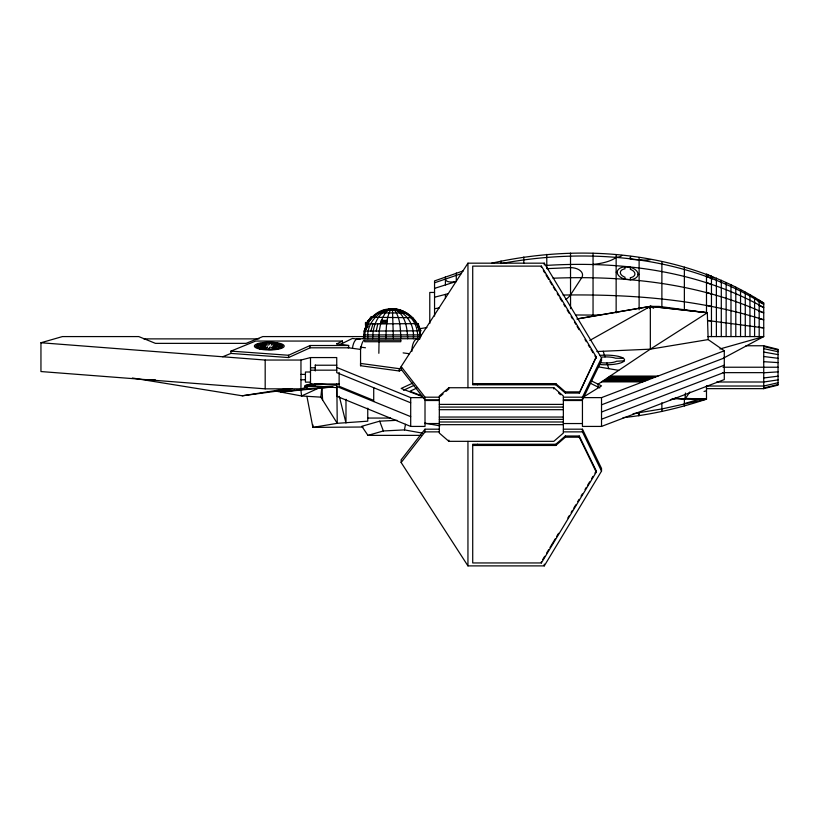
<?xml version="1.0" encoding="UTF-8"?>
<svg xmlns="http://www.w3.org/2000/svg" width="819" height="819" viewBox="0 0 819 819"><rect width="100%" height="100%" fill="white"/><g stroke="black" fill="none" stroke-linecap="round" stroke-linejoin="round"><path stroke-width="1.23" d="M401.556 369.881L399.303 370.997L360.555 365.735L360.555 363.431L399.303 368.683L401.556 367.577M365.479 347.778L360.555 347.113L360.555 349.416L348.044 347.717M399.303 370.997L399.303 368.683M385.913 338.738C386.302 329.105 385.923 318.724 390.499 309.951L392.147 308.927C402.518 309.101 412.285 314.895 417.414 323.914L418.099 323.648L420.853 330.825L364.138 331.091L363.37 338.738M372.686 338.738C372.45 326.505 378.081 310.217 392.147 308.927C407.002 308.906 420.137 321.969 420.086 336.824M672.245 398.566L685.022 399.16L685.431 393.028M367.854 338.738C365.274 317.752 390.847 299.355 408.087 314.547M364.68 338.738C363.841 300.43 419.215 299.519 417.7 338.738A12.654 5.846 90 0 0 411.855 351.402M367.751 408.169L367.751 421.171L337.244 423.321L320.853 397.143L321.785 387.776M370.956 317.281L369.369 319.83M386.169 320.976L386.066 323.31L386.169 320.976L381.818 320.976L381.378 323.31L381.818 320.976M386.681 323.914L386.967 320.383L381.316 320.383L379.207 331.091L378.849 353.296M396.918 420.311L379.678 421.171L361.793 426.289L367.956 435.37L383.374 430.958L404.453 429.903L405.497 424.314M599.139 364.445A18.632 4.822 0 0 0 624.313 360.81L624.549 359.551L623.515 358.323A18.632 4.822 0 0 0 599.682 355.415M376.208 331.091L377.774 323.914M370.853 331.091L372.942 323.914M649.743 308.343L650.337 306.367L659.09 306.408L707.319 312.766L708.159 339.588L724.283 350.778L724.283 379.576L601.525 426.423L582.442 426.423L582.442 400.501L563.359 400.501M367.373 327.006L367.076 327.876M380.477 323.914L382.575 317.721L385.36 312.95L388.626 309.951L392.147 308.927L398.577 309.951M364.629 330.129L365.458 327.938M364.772 331.091L366.697 325.767C368.325 325.532 364.905 330.067 366.533 329.054M364.455 331.091L366.717 325.112M365.223 329.238L366.533 325.767M364.138 331.091L366.492 324.938M579.279 393.059L596.263 356.941L541.39 266.114L472.717 266.114L472.717 384.797L555.794 384.797L565.335 393.059L579.279 393.059L596.263 356.941M563.359 399.877L582.442 399.877L582.442 397.195L601.525 357.944L544.277 263.175L467.946 263.175L401.146 366.554L401.146 369.236L425.01 399.877L439.322 399.877M582.442 399.877L601.525 360.626L601.525 357.944M542.71 559.572L544.696 556.285M546.683 553.009L548.658 549.723M549.979 547.532L555.272 538.779M556.592 536.588L558.578 533.312M567.833 517.987L569.154 515.796M571.14 512.52L572.461 510.329M573.781 508.138L575.767 504.852M577.753 501.576L579.074 499.385M581.05 496.099L582.381 493.908M585.022 489.537L586.343 487.346M587.663 485.155L589.649 481.879M591.635 478.593L592.956 476.402M594.932 473.116L596.263 470.935L579.279 436.005L565.335 436.005L555.794 444.267L472.717 444.267L472.717 562.95L541.39 562.95L596.263 472.123L596.263 470.935M439.322 429.187L425.01 429.187L401.146 459.828L401.146 462.51L467.946 565.888L544.277 565.888L601.525 471.12L601.525 468.437L582.442 429.187L563.359 429.187M674.856 398.095L685.022 399.16L689.864 391.953M370.597 317.782L366.953 322.563L367.547 323.024L366.789 322.983L368.878 320.516M366.861 323.474L371.314 317.281L371.908 317.721L376.822 313.749M368.622 321.365L369.615 320.014M367.465 323.914L371.908 317.721M366.574 323.474L367.147 322.686M370.485 318.089L371.079 317.281L371.672 317.721M412.858 317.721L370.843 317.281L366.288 323.474L371.314 317.281M370.905 318.437C388.923 298.024 415.489 313.677 413.39 338.738M401.146 462.51L425.01 431.869L425.01 429.187M448.863 387.735L439.322 396.007L439.322 433.067L448.863 441.328L553.818 441.328L563.359 433.067L563.359 396.007L553.818 387.735L448.863 387.735L448.863 388.933L445.997 391.41M440.274 396.365L443.13 393.888M472.717 445.454L555.794 445.454L565.335 437.192L579.279 437.192L596.263 472.123M577.497 318.826L650.337 306.367L707.319 312.766L650.337 349.16L598.075 384.183L598.075 387.059M583.507 396.969L601.525 385.892L591.205 380.784M589.793 340.438L650.337 306.367L706.49 312.561M723.791 357.964L763.738 336.578L763.738 303.03C684.213 251.668 582.401 242.895 491.502 263.237M646.938 308.118L650.337 306.367L653.634 308.251M336.742 343.888L342.475 341.062L342.475 343.366M340.202 344.502L352.446 338.431L359.93 339.445M380.159 312.448L384.346 310.452M412.663 383.138L401.146 388.462L422.624 396.703M403.45 390.284L413.82 385.483M416.799 388.063L409.899 391.257L421.816 395.833M319.645 387.643L301.576 395.976L276.003 391.154L283.425 389.977M230.938 353.419L230.938 351.116L288.544 355.262L310.114 345.505L348.669 345.505L348.669 347.809L310.114 347.809L288.544 357.565L230.938 353.419L222.707 356.767M389.854 309.951L391.001 309.439M377.794 312.95L384.705 309.951L392.147 308.927L397.297 309.951M230.938 351.116L255.641 341.062L342.475 341.062M418.099 323.648L365.479 323.914M417.741 325.552L417.383 324.611L418.304 324.344L417.158 324.611L418.458 328.081M419.328 330.395L420.27 330.129M419.83 330.395L420.024 330.129M419.523 331.091L420.853 330.825M583.712 397.624L601.525 397.624L724.283 350.778M601.525 404.821L724.283 357.975M601.525 412.029L724.283 365.182M601.525 419.226L724.283 372.379M463.288 270.864L434.551 280.907L434.551 316.062M434.551 282.801L460.954 273.781M365.448 329.218C369.215 323.167 363.677 327.262 366.165 329.473M434.551 288.37L456.285 281.49L456.285 272.962M623.034 417.649C651.453 414.701 679.401 408.149 706.49 399.16L706.49 385.821M684.367 403.624L700.194 398.904L706.49 399.16L661.885 408.947L633.077 413.697M339.127 383.988L310.503 383.988L305.733 385.299L305.733 387.602L300.962 388.841L265.182 388.841L40.95 371.55L40.95 342.751L62.418 336.578L138.749 336.578L155.446 343.366L246.099 343.366L262.797 336.578L363.749 336.578M719.891 348.986L763.738 336.578L707.729 336.578M704.033 391.431L706.49 390.776M434.551 297.215L447.829 293.786M40.95 342.751L265.182 360.043L300.962 360.043L310.503 357.565L336.742 357.565L336.742 372.635L410.698 402.805M388.052 309.951L392.147 308.927C405.047 311.466 407.391 327.764 407.627 338.738M706.49 388.646L763.738 388.646L778.05 385.125L778.05 349.344L763.738 345.761L745.925 345.761M763.738 387.971L778.05 384.51M778.05 382.729L763.738 386.025L706.49 386.025M313.554 384.664L305.016 386.599L307.985 388.851L331.828 386.988M670.351 399.662L676.392 398.382M304.668 385.729L312.07 384.275M313.554 384.981L305.016 386.599L327.938 386.599M386.527 309.951L392.147 308.927L394.441 309.951C400.532 318.089 400.399 329.023 400.808 338.738M434.551 308.743L439.383 307.862M576.883 319.041L650.337 306.367L650.337 349.16L596.867 351.535M502.19 263.37C590.089 247.266 686.721 256.081 763.738 304.177L758.015 301.372M650.337 349.16L708.159 339.588M419.348 328.767L426.924 327.569M132.371 378.009L242.26 395.802L288.145 388.585M292.403 388.585L276.003 391.154L287.295 389.496M385.391 309.951L392.147 308.927L392.485 309.951L393.407 338.738M778.05 379.883L763.738 382.002L716.666 382.002M242.26 395.802L287.367 389.721M333.098 386.957L280.548 392.014L288.155 391.021M290.684 390.683L294.482 390.192M298.28 389.69L300.819 389.363L301.576 395.976L320.853 397.143M763.738 377.968L778.05 376.177M280.548 392.014L307.985 388.851M763.738 372.788L778.05 371.867M362.981 427.006L312.889 427.405L306.93 396.396M546.785 265.387C620.822 260.882 698.3 270.71 763.738 307.524L759.059 305.477M553.04 278.214C624.416 275.43 698.136 282.934 763.738 312.858L758.967 311.148M563.052 295.045C630.528 294.113 699.139 299.068 763.738 319.809L760.083 318.878M623.515 358.323L615.612 358.22A11.732 3.041 0 0 0 602.006 357.094M624.313 360.81L616.584 361.251A11.732 3.041 0 0 1 600.972 362.694M305.129 386.906L307.483 386.865M434.551 292.444L429.78 292.444L429.78 323.495M388.339 309.439L395.956 309.439M384.531 309.951L399.764 309.951M377.467 312.95L406.828 312.95M386.046 320.823L381.316 320.383M382.023 321.417L386.373 321.417M381.173 322.87L385.862 322.87M380.272 323.474L386.476 323.474M417.383 324.611L419.389 329.238M366.646 326.546L365.98 326.546L366.636 326.812M363.749 334.92L420.546 334.92M363.564 336.824L420.731 336.824L420.167 331.091M358.128 338.738L420.116 338.738M143.868 338.882L258.958 338.882M315.274 365.223L336.742 365.223M723.023 367.229L778.05 367.229M310.503 367.813L315.274 367.813M310.503 370.168L336.742 370.168M310.503 372.01L305.436 372.01L305.436 382.145L310.503 382.145M723.023 372.645L763.738 372.645M300.962 374.396L305.436 374.396M610.165 376.085L657.985 376.085M608.435 377.242L654.944 377.242M606.715 378.398L651.914 378.398M604.985 379.555L648.883 379.555M300.962 379.76L305.436 379.76M149.14 379.893L155.446 379.893M603.255 380.712L645.853 380.712M601.525 381.869L642.813 381.869M472.717 383.609L555.794 383.609L565.335 391.871L579.279 391.871M401.146 366.554L425.01 397.195L439.322 397.195M563.359 397.195L582.442 397.195M336.742 367.444L410.698 397.624L423.812 397.624M685.022 399.16L706.49 399.16L700.573 398.914M438.902 400.501L425.01 400.501L425.01 426.423L410.698 426.423L336.742 396.253L336.742 383.988M439.322 404.391L563.359 404.391M439.322 407.074L563.359 407.074M439.322 409.684L563.359 409.684M439.322 417.045L563.359 417.045M367.751 418.059L390.54 418.059M439.322 419.379L563.359 419.379M439.322 421.99L563.359 421.99M425.01 423.546L438.964 423.546M563.359 423.546L582.442 423.546M439.322 424.672L563.359 424.672M425.01 431.869L439.322 431.869M563.359 431.869L582.442 431.869L601.525 471.12M367.956 435.37L421.089 435.37M575.552 314.977L600.337 315.12M616.144 272.143L617.198 272.246A10.504 6.347 8.7 0 1 624.938 266.82L630.333 267.332A10.504 6.347 8.7 0 1 638.062 274.263L639.117 274.365M638.062 274.263A10.504 6.347 8.7 0 1 630.333 279.699L624.938 279.177A10.504 6.347 8.7 0 1 617.198 272.246M686.803 398.454L700.194 398.904M763.738 361.681L778.05 362.602M336.742 385.339L314.895 383.691L314.895 385.995L336.742 387.643M707.729 320.516L763.738 327.897L758.763 327.242M763.738 356.5L778.05 358.292M707.729 320.546L711.465 321.038M336.783 343.888L348.669 345.505M403.122 352.887L409.346 353.726M597.604 366.738L618.703 370.362M763.738 352.047L778.05 354.586M424.754 423.136L439.854 425.839M404.453 429.903L422.778 433.19M763.738 348.638L778.05 351.74M763.738 346.498L778.05 349.948M706.49 305.282L711.363 306.521M393.908 309.439L395.669 309.951M706.49 292.322L712.448 294.461M373.372 400.256L339.127 386.281L339.127 372.45M336.742 386.455L410.698 416.636M706.49 282.381L709.991 283.917M310.503 384.07L314.895 385.995M706.49 276.126L712.213 278.931M590.059 383.097L599.805 387.919M714.342 277.979L706.49 273.996L706.49 312.838M755.876 299.048L763.738 303.03M370.843 317.281L371.437 317.721M410.002 316.134L411.916 317.721M558.589 393.059L560.503 394.717M543.376 270.587L544.696 272.778M546.017 274.969L548.658 279.34M549.979 281.531L551.965 284.817M553.286 286.998L555.272 290.284M557.258 293.571L558.578 295.761M559.899 297.942L561.885 301.228M563.861 304.514L565.192 306.705M567.168 309.981L569.154 313.267M571.14 316.554L572.461 318.734M574.447 322.021L575.767 324.211M577.088 326.402L579.074 329.678M585.022 339.527L586.343 341.718M588.329 345.004L589.649 347.195M590.97 349.375L592.956 352.661M594.932 355.948L596.263 358.138M418.878 328.88L419.226 329.453L418.847 328.009M418.089 326.126L418.468 326.996M418.499 328.009L418.12 326.996M379.678 421.171L383.374 430.958M417.526 323.648L420.219 330.825M603.183 351.249L605.006 356.93M606.94 362.981L608.763 368.652M339.281 396.294L345.987 422.962L345.987 399.273M321.969 387.817L322.604 399.938M336.844 386.599L337.244 423.321L312.889 427.405L312.889 424.866M570.515 253.112L570.556 308.681M763.738 345.761L763.738 388.697M759.182 300.215L759.182 336.578M754.586 297.461L754.586 336.578M749.948 294.789L749.948 336.578M745.27 292.178L745.27 336.578M740.55 289.65L740.55 336.578M735.79 287.182L735.79 336.578M730.988 284.797L730.988 336.578M726.156 282.483L726.156 336.578M721.293 280.252L721.293 336.578M716.39 278.091L716.39 336.578M711.455 276.003L711.455 336.578M684.367 267.168L684.367 310.247M684.367 398.372L684.367 405.989M661.885 261.66L661.885 307.555M661.885 402.713L661.885 411.496M639.117 257.483L639.117 309.746M639.117 412.981L639.117 415.673M638.574 413.042L638.574 415.673M630.333 267.332L630.333 269.369L631.306 269.707A7.402 4.474 8.7 0 1 631.306 277.508L630.333 277.661L630.333 279.699M624.938 266.82L624.938 268.847L623.965 269.001A7.402 4.474 8.7 0 0 623.965 276.802L624.938 277.139L624.938 279.177M616.144 254.658L616.144 312.909M601.525 397.624L601.525 426.423M593.048 253.204L593.048 314.998M582.442 429.187L582.442 431.869M579.279 436.005L579.279 437.192M565.335 391.871L565.335 393.059M565.335 436.005L565.335 437.192M555.794 383.609L555.794 384.797M555.794 444.267L555.794 445.454M553.818 387.735L553.818 388.933M546.785 254.371L546.785 268.652L570.546 267.629A12.039 7.33 0.3 0 1 581.797 277.59L570.556 294.84A26.699 24.631 -7.9 0 1 565.878 299.519M544.277 263.175L544.277 264.967M544.277 564.107L544.277 565.888M541.39 266.114L541.39 267.301M541.39 561.762L541.39 562.95M523.791 257.012L523.791 263.124M500.993 260.995L500.993 263.575M477.487 383.609L477.487 384.797M477.487 444.267L477.487 445.454M467.946 263.175L467.946 387.663M467.946 441.4L467.946 565.888M448.863 440.131L448.863 441.328M445.413 276.935L445.413 284.93M445.413 294.41L445.413 298.116M425.01 397.195L425.01 399.877M410.698 397.624L410.698 426.423M373.72 387.725L373.72 401.545M368.038 320.925L368.038 326.904M365.479 322.42L365.479 325.409M360.555 347.113L360.555 365.735M315.274 364.977L315.274 370.976M310.503 357.565L310.503 384.234M310.114 345.505L310.114 347.809M300.962 360.043L300.962 388.841M288.544 355.262L288.544 357.565M265.182 360.043L265.182 388.841M352.487 348.126A12.654 5.846 -90 0 1 359.643 339.179M360.954 348.126A12.654 5.846 90 0 1 363.677 340.438M417.7 338.738A12.654 5.846 -90 0 1 419.215 339.179M621.795 255.354A51.515 6.675 7 0 1 616.144 257.453A43.468 16.605 3.9 0 1 593.048 264.373M650.501 259.572A35.074 4.505 10.4 0 1 639.117 259.838A17.25 2.232 7 0 1 633.374 259.5A5.835 0.758 7 0 1 629.616 258.159A47.533 6.163 7 0 0 630.456 256.419M456.285 281.49A17.291 6.224 -21.4 0 1 445.413 278.972M257.535 345.557L257.483 345.853A9.695 2.508 0 0 0 258.988 347.594L260.319 348.085A9.695 2.508 0 0 0 266.124 349.037L268.407 349.14A9.695 2.508 0 0 0 275.112 348.751L277.006 348.403A9.695 2.508 0 0 0 280.692 346.898L281.081 346.314A9.695 2.508 0 0 0 279.586 344.574L278.245 344.082A9.695 2.508 0 0 0 272.44 343.13L270.168 343.028A9.695 2.508 0 0 0 263.452 343.417L261.558 343.765A9.695 2.508 0 0 0 257.883 345.27L257.535 345.557M268.407 349.14L268.345 349.518A10.811 2.795 0 0 0 275.798 349.089L270.823 347.174L269.686 347.236L268.407 349.14M270.219 342.649L268.888 344.932L267.741 344.994L262.766 343.079A10.811 2.795 0 0 1 270.219 342.649M267.403 347.133L265.684 349.406A10.811 2.795 0 0 1 259.234 348.341L267.403 347.133M272.44 343.13L271.171 345.034L279.34 343.826A10.811 2.795 0 0 0 272.881 342.772L272.44 343.13M265.858 345.342L256.47 345.157A10.811 2.795 0 0 1 260.565 343.478L265.858 345.342M273.341 346.57L272.717 346.826L278.01 348.689A10.811 2.795 0 0 0 282.094 347.021L273.341 346.57M265.09 346.488L257.678 347.768A10.811 2.795 0 0 1 256.009 345.843L265.09 346.488M279.586 344.574L273.485 345.69L282.565 346.324A10.811 2.795 0 0 0 280.886 344.4L279.586 344.574M400.808 340.233L364.68 340.233L364.68 341.728L400.808 341.728L400.808 340.233M259.725 349.048A14.906 3.86 0 0 0 283.978 346.744A14.906 3.86 0 0 0 264.158 342.465A14.906 3.86 0 0 0 259.725 349.048"/></g></svg>
